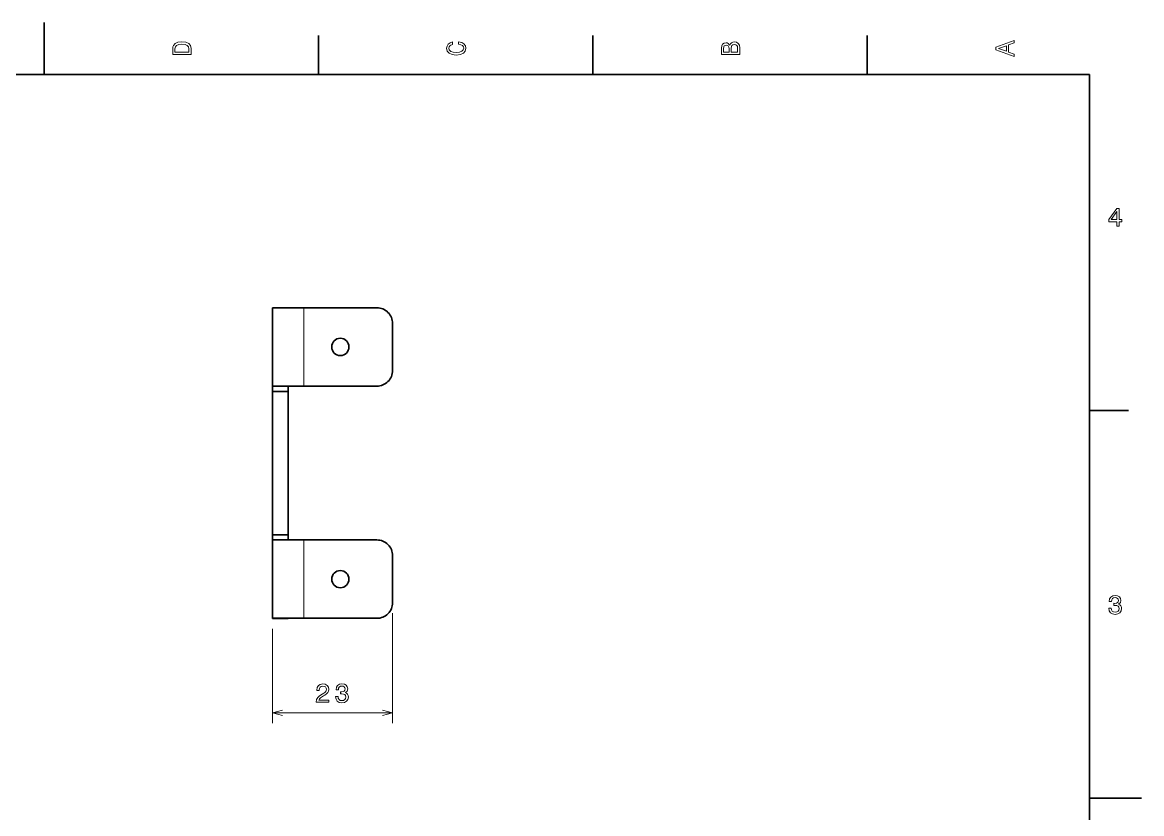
# Model space of a CAD drawing. Extents: x 0 to 420, y 0 to 297.
# Drawn here: x 205.8 to 420, y 145.5 to 297 of the extents above; entities that cross this region are included whole.
import ezdxf

# ---------------------------------------------------------------- set-up
doc = ezdxf.new("R2010")
doc.units = 0

msp = doc.modelspace()

# ---------------------------------------------------------------- linework, layer by layer
at = {"color": 7, "lineweight": 35, "ltscale": 0.25}
for p, q in [((210, 287), (210, 297)), ((410, 148.5), (420, 148.5))]:
    msp.add_line(p, q, dxfattribs=at)
at = {"color": 7, "lineweight": 35, "ltscale": 0.1875}
for p, q in [((262.5, 287), (262.5, 294.5)), ((315, 287), (315, 294.5)), ((367.5, 287), (367.5, 294.5)), ((410, 222.699997), (417.5, 222.699997))]:
    msp.add_line(p, q, dxfattribs=at)
at = {"color": 7, "lineweight": 35}
for p, q in [((410, 287), (10, 287)), ((410, 10), (410, 287)), ((253.64888, 226.3685), (253.64888, 198.915924)), ((256.648865, 226.3685), (256.648865, 198.915924))]:
    msp.add_line(p, q, dxfattribs=at)
at = {"color": 7, "lineweight": 35, "ltscale": 0.375}
for p, q in [((253.64888, 227.3685), (253.64888, 242.3685)), ((253.64888, 182.915924), (253.64888, 197.915924))]:
    msp.add_line(p, q, dxfattribs=at)
at = {"color": 7, "lineweight": 35, "ltscale": 0.15}
for p, q in [((259.648865, 242.3685), (253.64888, 242.3685)), ((259.648865, 227.3685), (253.64888, 227.3685)), ((259.648865, 197.915924), (253.64888, 197.915924)), ((259.648865, 182.915924), (253.64888, 182.915924))]:
    msp.add_line(p, q, dxfattribs=at)
at = {"color": 7, "lineweight": 35, "ltscale": 0.35}
for p, q in [((273.648865, 242.3685), (259.648865, 242.3685)), ((273.648865, 227.3685), (259.648865, 227.3685)), ((273.648865, 197.915924), (259.648865, 197.915924)), ((273.648865, 182.915924), (259.648865, 182.915924))]:
    msp.add_line(p, q, dxfattribs=at)
at = {"color": 7, "lineweight": 13, "ltscale": 0.375}
for p, q in [((259.648865, 227.3685), (259.648865, 242.3685)), ((259.648865, 182.915924), (259.648865, 197.915924))]:
    msp.add_line(p, q, dxfattribs=at)
at = {"color": 7, "lineweight": 35, "ltscale": 0.225}
for p, q in [((276.648865, 239.3685), (276.648865, 230.3685)), ((276.648865, 194.915924), (276.648865, 185.915924))]:
    msp.add_line(p, q, dxfattribs=at)
at = {"color": 7, "lineweight": 35, "ltscale": 0.025}
for p, q in [((253.64888, 226.3685), (253.64888, 227.3685)), ((256.648865, 226.3685), (256.648865, 227.3685)), ((253.64888, 197.915924), (253.64888, 198.915924)), ((256.648865, 197.915924), (256.648865, 198.915924))]:
    msp.add_line(p, q, dxfattribs=at)
at = {"color": 7, "lineweight": 35, "ltscale": 0.075}
for p, q in [((256.648865, 226.3685), (253.64888, 226.3685)), ((256.648865, 198.915924), (253.64888, 198.915924)), ((253.64888, 182.8685), (256.648865, 182.8685))]:
    msp.add_line(p, q, dxfattribs=at)
at = {"color": 7, "lineweight": 35, "ltscale": 0.001186}
for p, q in [((253.64888, 182.915924), (253.64888, 182.8685)), ((256.648865, 182.915924), (256.648865, 182.8685))]:
    msp.add_line(p, q, dxfattribs=at)
at = {"color": 7, "lineweight": 13}
for p, q in [((276.648865, 183.915924), (276.648865, 162.840515)), ((253.64888, 164.840515), (276.648865, 164.840515))]:
    msp.add_line(p, q, dxfattribs=at)
at = {"color": 7, "lineweight": 13, "ltscale": 0.451885}
msp.add_line((253.64888, 180.915924), (253.64888, 162.840515), dxfattribs=at)
at = {"color": 7, "lineweight": 13}
for points in [[(395.583221, 290.466858), (395.583221, 290.930847), (394.554413, 291.299011), (394.554413, 292.695984), (395.583221, 293.064117), (395.583221, 293.538177), (392.078186, 292.257202), (392.078186, 291.742798)], [(234.583206, 291.994965), (234.583206, 290.829987), (238.083206, 290.829987), (238.083206, 291.994965), (237.97226, 292.544678), (237.634354, 292.953186), (237.084641, 293.205353), (236.333206, 293.296112), (235.566635, 293.215424), (235.264038, 293.114563), (235.021973, 292.973358), (234.694153, 292.56485), (234.613464, 292.297546)], [(235.001801, 291.959656), (235.077438, 292.342957), (235.309433, 292.605194), (235.722977, 292.761536), (236.333206, 292.811951), (236.923264, 292.7565), (237.336807, 292.600159), (237.583923, 292.332855), (237.664612, 291.959656), (237.664612, 291.299011), (235.001801, 291.299011)], [(289.282074, 292.817017), (289.705688, 292.716156), (290.008301, 292.549713), (290.194885, 292.317719), (290.255402, 292.04541), (290.164642, 291.71759), (289.892303, 291.460388), (289.448486, 291.28891), (288.833221, 291.233429), (288.222992, 291.28891), (287.774139, 291.455353), (287.501801, 291.712555), (287.405975, 292.04541), (287.456421, 292.287476), (287.597626, 292.494232), (287.824585, 292.65564), (288.137268, 292.766571), (288.137268, 293.245697), (287.658142, 293.094391), (287.295044, 292.832153), (287.068085, 292.47406), (286.987396, 292.04541), (287.113495, 291.510803), (287.466492, 291.102325), (288.046478, 290.840057), (288.833221, 290.749298), (289.619965, 290.840057), (290.199951, 291.102325), (290.558014, 291.510803), (290.679047, 292.04541), (290.583221, 292.514404), (290.315918, 292.89267), (289.877167, 293.159943), (289.282074, 293.301147)], [(341.192017, 292.630402), (340.899506, 292.983429), (340.70282, 293.074219), (340.460754, 293.104462), (340.082489, 293.03891), (339.810181, 292.842224), (339.643738, 292.524506), (339.583221, 292.080688), (339.583221, 290.835022), (343.083221, 290.835022), (343.083221, 292.151306), (343.012604, 292.620331), (342.805847, 292.968292), (342.478027, 293.18515), (342.034241, 293.260803), (341.736694, 293.215424), (341.489563, 293.094391), (341.308014, 292.897705)], [(341.035675, 291.984863), (341.035675, 291.299011), (340.001801, 291.299011), (340.001801, 292.025208), (340.032074, 292.297546), (340.122833, 292.489197), (340.279175, 292.605194), (340.511169, 292.645538), (340.743164, 292.600159), (340.904541, 292.479126), (341.005402, 292.272339)], [(342.664642, 292.095825), (342.664642, 291.299011), (341.45929, 291.299011), (341.45929, 292.050446), (341.494598, 292.368164), (341.600525, 292.595093), (341.782074, 292.731262), (342.044312, 292.776672), (342.321686, 292.731262), (342.513336, 292.605194), (342.629333, 292.393372)], [(394.125732, 291.460388), (392.582489, 292), (394.125732, 292.539642)], [(415.277374, 257.966766), (415.731262, 257.966766), (415.731262, 258.834198), (416.23056, 258.834198), (416.23056, 259.237671), (415.731262, 259.237671), (415.731262, 261.391113), (415.272339, 261.391113), (413.739197, 259.278015), (413.739197, 258.834198), (415.277374, 258.834198)], [(414.162842, 259.237671), (415.277374, 260.806091), (415.277374, 259.237671)], [(413.729126, 184.866226), (413.729126, 184.830917), (413.809814, 184.346771), (414.046844, 183.983658), (414.420044, 183.751663), (414.914276, 183.665939), (415.438782, 183.751663), (415.832153, 183.973572), (416.08429, 184.326599), (416.175079, 184.780487), (416.134735, 185.078033), (416.023773, 185.320114), (415.842224, 185.506714), (415.600159, 185.642883), (415.927948, 185.915222), (416.043945, 186.348938), (415.968292, 186.74231), (415.751434, 187.039856), (415.398407, 187.226456), (414.914276, 187.292023), (414.460388, 187.211319), (414.112396, 186.989426), (413.885468, 186.636398), (413.809814, 186.167374), (413.809814, 186.13208), (414.258636, 186.13208), (414.299011, 186.454834), (414.430115, 186.686829), (414.641937, 186.828033), (414.939484, 186.878479), (415.201721, 186.83812), (415.393372, 186.732224), (415.509369, 186.560745), (415.554749, 186.328766), (415.509369, 186.081635), (415.388336, 185.915222), (415.176514, 185.814346), (414.889069, 185.784088), (414.692383, 185.789139), (414.692383, 185.390717), (414.939484, 185.400803), (415.257202, 185.355423), (415.494232, 185.234375), (415.635468, 185.037689), (415.685883, 184.780487), (415.630402, 184.487976), (415.484161, 184.271118), (415.252167, 184.134949), (414.944519, 184.089569), (414.626801, 184.139999), (414.394806, 184.29129), (414.248566, 184.533371), (414.193085, 184.866226)], [(262.050323, 166.840515), (264.455933, 166.840515), (264.455933, 167.274231), (262.554626, 167.274231), (262.660553, 167.511261), (262.842102, 167.707947), (263.401917, 168.06604), (263.699463, 168.217316), (264.032318, 168.434174), (264.269348, 168.68634), (264.405518, 168.983887), (264.455933, 169.321777), (264.370209, 169.745422), (264.133179, 170.078278), (263.77005, 170.2901), (263.301025, 170.365753), (262.816895, 170.279999), (262.44873, 170.042969), (262.2117, 169.664734), (262.131012, 169.165436), (262.131012, 169.094849), (262.589935, 169.094849), (262.589935, 169.135193), (262.635315, 169.478119), (262.771484, 169.730286), (262.988342, 169.891663), (263.275818, 169.947144), (263.568329, 169.896729), (263.785187, 169.77063), (263.926392, 169.573944), (263.976837, 169.326843), (263.941528, 169.094849), (263.845703, 168.898163), (263.684326, 168.726685), (263.462433, 168.575378), (263.164856, 168.414001), (262.670654, 168.101318), (262.322662, 167.768463), (262.115875, 167.365021), (262.050323, 166.855652)], [(265.746002, 167.939941), (265.746002, 167.904633), (265.826691, 167.420502), (266.063721, 167.057373), (266.43692, 166.825378), (266.931152, 166.739655), (267.455658, 166.825378), (267.84903, 167.047302), (268.101196, 167.40033), (268.191956, 167.854218), (268.151611, 168.151764), (268.040649, 168.393829), (267.8591, 168.580444), (267.617035, 168.716614), (267.944855, 168.988953), (268.060852, 169.422668), (267.985199, 169.81604), (267.768341, 170.113586), (267.415314, 170.300171), (266.931152, 170.365753), (266.477264, 170.285034), (266.129272, 170.063141), (265.902344, 169.710114), (265.826691, 169.241089), (265.826691, 169.205811), (266.275543, 169.205811), (266.315887, 169.528564), (266.447021, 169.760559), (266.658813, 169.901764), (266.95636, 169.952209), (267.218628, 169.911835), (267.410278, 169.805939), (267.526245, 169.63446), (267.571655, 169.402496), (267.526245, 169.155365), (267.405212, 168.988953), (267.19342, 168.888062), (266.905945, 168.857819), (266.709259, 168.862854), (266.709259, 168.464447), (266.95636, 168.474518), (267.274109, 168.429138), (267.511108, 168.308105), (267.652344, 168.11142), (267.702759, 167.854218), (267.647278, 167.561707), (267.501038, 167.344849), (267.269043, 167.208679), (266.961426, 167.1633), (266.643677, 167.213715), (266.411713, 167.365021), (266.265442, 167.607086), (266.209961, 167.939941)]]:
    msp.add_lwpolyline(points, close=True, dxfattribs=at)
for points in [[(255.580734, 165.358154), (253.64888, 164.840515), (255.580734, 164.322876)], [(274.717041, 164.322876), (276.648865, 164.840515), (274.717041, 165.358154)]]:
    msp.add_lwpolyline(points, dxfattribs=at)
at = {"color": 7, "lineweight": 35}
for centre in [(266.648865, 234.8685), (266.648865, 190.415924)]:
    msp.add_circle(centre, 1.65, dxfattribs=at)
for centre, start, end in [((273.648865, 239.3685), 0, 90.000003), ((273.648865, 230.3685), 269.999997, 360), ((273.648865, 194.915924), 0, 90.000003), ((273.648865, 185.915924), 269.999997, 360)]:
    msp.add_arc(centre, 3, start, end, dxfattribs=at)

doc.saveas('drawing.dxf')
